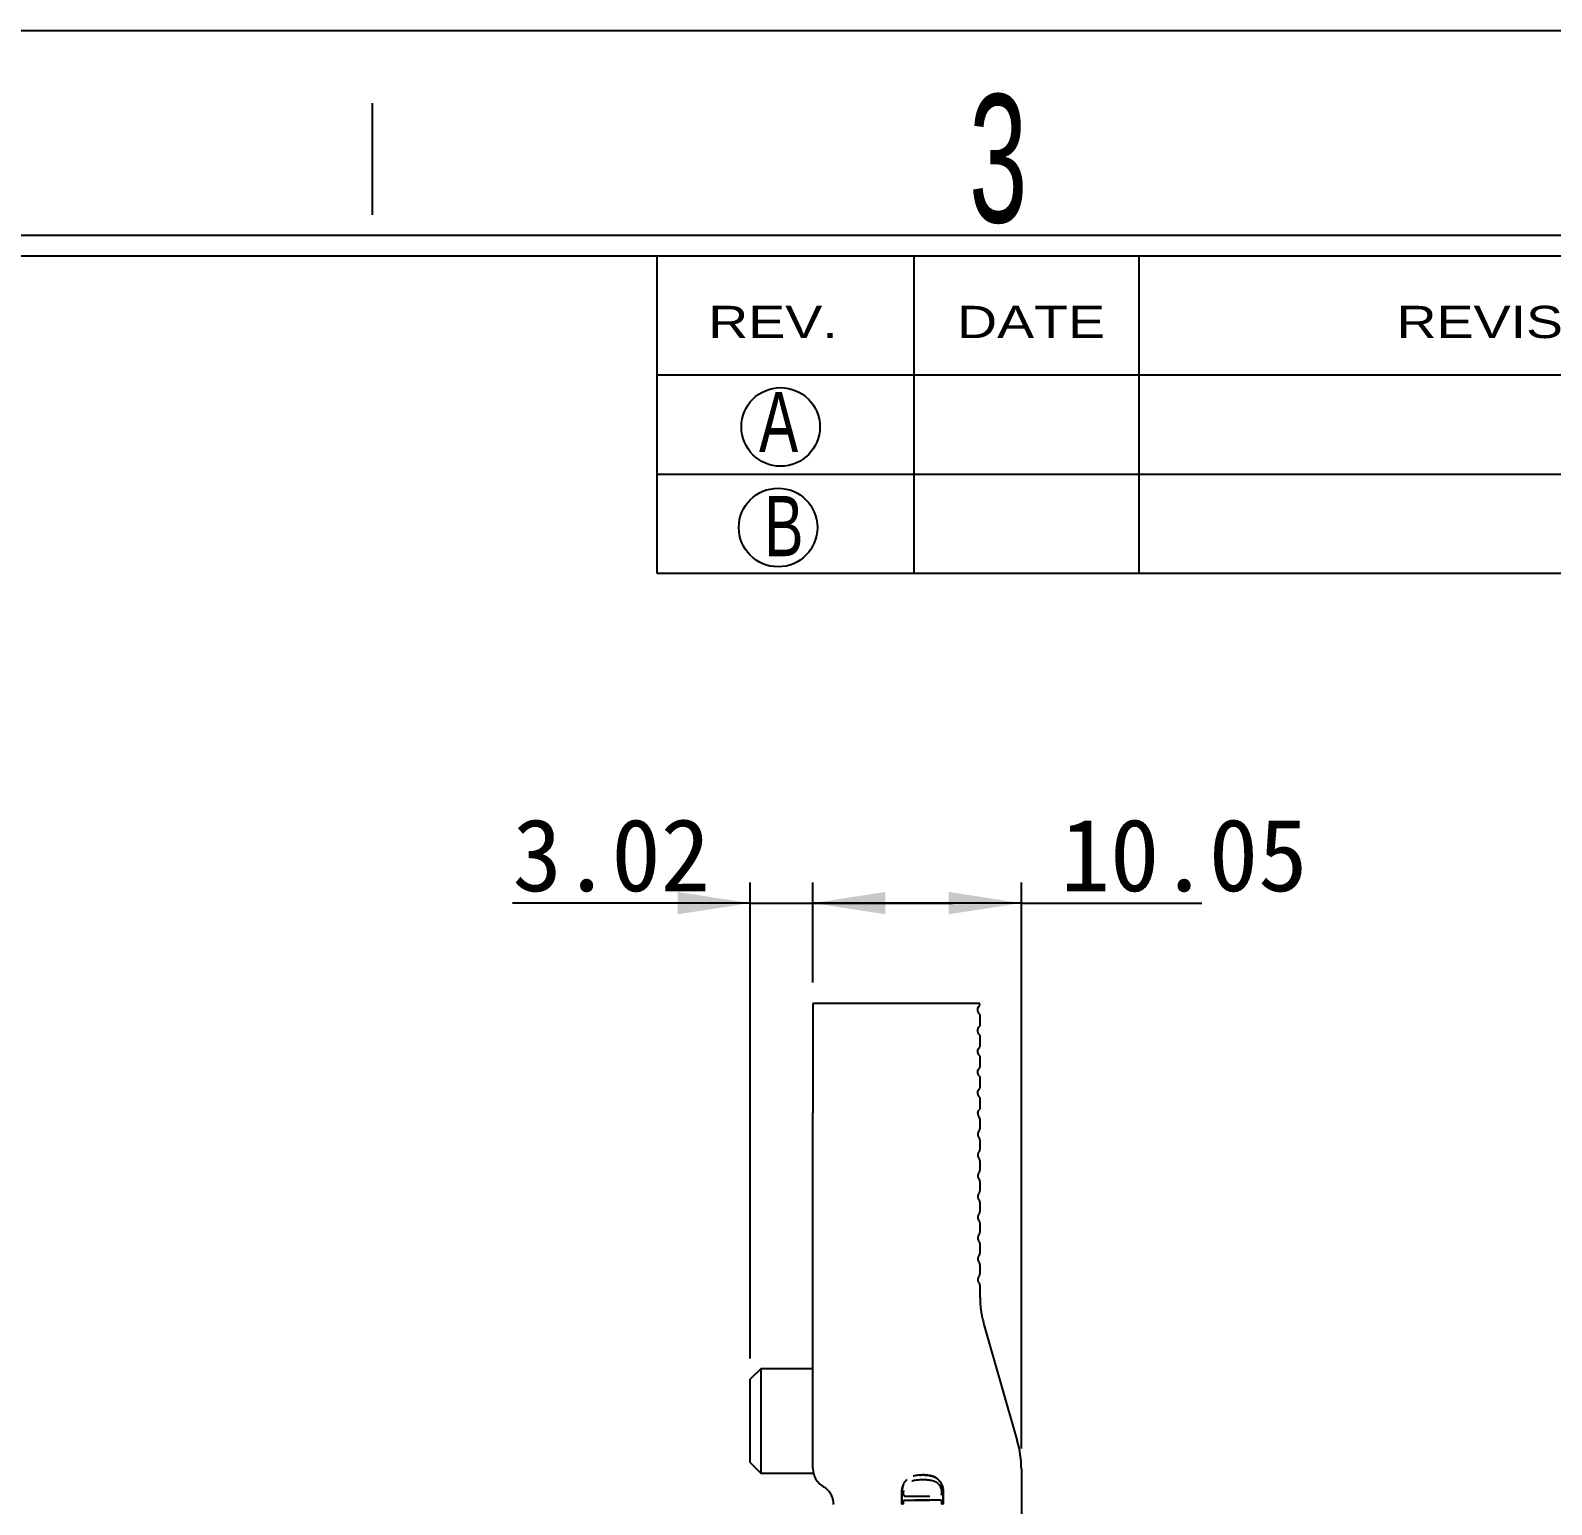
# Model space of a CAD drawing. Extents: x 2 to 295, y 1 to 209.
# Drawn here: x 148.5 to 221.8, y 137.6 to 208.7 of the extents above; entities that cross this region are included whole.
import ezdxf

# ---------------------------------------------------------------- set-up
doc = ezdxf.new("R2010")
doc.units = 0
doc.linetypes.add('SLD-实线', pattern=[0])
doc.linetypes.add('SLD-虚线', pattern=[1.905, 1.27, -0.635])
doc.layers.get('0').update_dxf_attribs({"linetype": 'CONTINUOUS'})
doc.layers.add('DIM', color=5, linetype='SLD-实线')
doc.layers.add('SLD-0', color=179, linetype='SLD-实线')
doc.styles.add('SLDTEXTSTYLE11', font='', dxfattribs={"width": 0.67})
doc.styles.add('SLDTEXTSTYLE12', font='')
doc.styles.add('SLDTEXTSTYLE2', font='GOTHIC.TTF', dxfattribs={"width": 0.7304})
doc.styles.add('SLDTEXTSTYLE3', font='GOTHIC.TTF', dxfattribs={"width": 0.61171})
doc.styles.add('SLDTEXTSTYLE6', font='arial.ttf', dxfattribs={"width": 1.2324})
doc.styles.get('SLDTEXTSTYLE11').set_extended_font_data('宋体')
doc.styles.get('SLDTEXTSTYLE12').set_extended_font_data('宋体')
doc.dimstyles.new('SLDDIMSTYLE2', dxfattribs={"dimtxt": 3.5, "dimasz": 3.5, "dimexe": 0, "dimexo": 0.0625, "dimgap": 0.875, "dimtad": 2, "dimrnd": 1e-09, "dimzin": 12, "dimdsep": 46, "dimtxsty": 'SLDTEXTSTYLE11', "dimsah": 1, "dimcen": 0.09, "dimadec": 0, "dimazin": 0, "dimtfac": 1, "dimtmove": 0, "dimatfit": 0, "dimfxl": 0, "dimtolj": 1, "dimtzin": 12, "dimarcsym": 0})
doc.dimstyles.new('SLDDIMSTYLE4', dxfattribs={"dimtxt": 3.5, "dimasz": 3.5, "dimexe": 0, "dimexo": 0.0625, "dimgap": 0.875, "dimtad": 2, "dimrnd": 1e-09, "dimzin": 12, "dimdsep": 46, "dimtxsty": 'SLDTEXTSTYLE11', "dimsah": 1, "dimcen": 0.09, "dimadec": 0, "dimazin": 0, "dimtfac": 1, "dimtofl": 0, "dimtmove": 0, "dimatfit": 3, "dimfxl": 0, "dimtolj": 1, "dimtzin": 12, "dimarcsym": 0})

# ---------------------------------------------------------------- blocks, each defined once
blk = doc.blocks.new('_D_9')
at = {"layer": 'DIM'}
for p, q in [((186.174, 162.78), (186.174, 167.613)), ((196.224, 140.325), (196.224, 167.613)), ((196.224, 166.613), (186.174, 166.613)), ((196.224, 166.613), (204.922, 166.613))]:
    blk.add_line(p, q, dxfattribs=at)
for points in [[(186.174, 166.613), (189.674, 166.075), (189.674, 167.151)], [(196.224, 166.613), (192.724, 167.151), (192.724, 166.075)]]:
    blk.add_solid(points, dxfattribs=at)
at = {"layer": 'DIM', "insert": (198.116, 170.686), "char_height": 3.5, "attachment_point": 1, "style": 'SLDTEXTSTYLE12'}
blk.add_mtext('10.05', dxfattribs=at)
blk = doc.blocks.new('_D_10')
at = {"layer": 'DIM'}
for p, q in [((183.159, 144.665), (183.159, 167.613)), ((186.174, 162.78), (186.174, 167.613)), ((183.159, 166.613), (171.699, 166.613)), ((183.159, 166.613), (186.174, 166.613)), ((186.174, 166.613), (192.904, 166.613))]:
    blk.add_line(p, q, dxfattribs=at)
for points in [[(183.159, 166.613), (179.659, 167.151), (179.659, 166.075)], [(186.174, 166.613), (189.674, 166.075), (189.674, 167.151)]]:
    blk.add_solid(points, dxfattribs=at)
at = {"layer": 'DIM', "insert": (171.699, 170.686), "char_height": 3.5, "attachment_point": 1, "style": 'SLDTEXTSTYLE12'}
blk.add_mtext('3.02', dxfattribs=at)

msp = doc.modelspace()

# ---------------------------------------------------------------- linework, layer by layer
at = {"color": 7, "linetype": 'SLD-实线'}
for p, q in [((194.23, 161.78), (186.174, 161.78)), ((186.174, 139.364), (186.174, 156.504)), ((194.23, 156.2), (194.23, 155.738)), ((194.23, 155.2), (194.23, 154.738)), ((194.23, 154.2), (194.23, 153.738)), ((194.23, 153.2), (194.23, 152.738)), ((194.23, 152.2), (194.23, 151.738)), ((194.23, 151.2), (194.23, 150.738)), ((194.23, 150.2), (194.23, 149.738)), ((194.23, 149.2), (194.23, 148.738)), ((194.23, 148.2), (194.23, 147.684)), ((194.423, 146.306), (196.03, 140.703)), ((183.661, 144.168), (183.159, 143.665)), ((186.174, 144.168), (183.661, 144.168)), ((183.155, 139.649), (183.661, 139.143)), ((196.224, 139.325), (196.224, 110.546)), ((183.661, 139.143), (186.207, 139.143))]:
    msp.add_line(p, q, dxfattribs=at)
at = {"color": 7, "linetype": 'SLD-虚线'}
for p, q in [((190.532, 137.637), (190.462, 137.637)), ((192.462, 137.649), (192.391, 137.649))]:
    msp.add_line(p, q, dxfattribs=at)
at = {"color": 7, "linetype": 'SLD-实线', "flags": 128}
for points in [[(186.174, 161.78), (186.174, 161.741), (186.174, 161.627), (186.174, 161.437), (186.174, 161.176), (186.174, 160.846), (186.174, 160.453), (186.174, 160.002), (186.174, 159.501), (186.174, 158.956), (186.174, 158.375), (186.174, 157.766), (186.174, 157.14), (186.174, 156.504)], [(194.23, 161.696), (194.23, 161.733), (194.23, 161.759), (194.23, 161.775), (194.23, 161.78)], [(183.661, 144.168), (183.661, 144.165), (183.661, 144.111), (183.661, 143.986), (183.661, 143.795), (183.661, 143.541), (183.661, 143.233), (183.661, 142.88), (183.661, 142.492), (183.661, 142.08), (183.661, 141.655)], [(183.661, 141.655), (183.661, 141.23), (183.661, 140.818), (183.661, 140.43), (183.661, 140.077), (183.661, 139.769), (183.661, 139.516), (183.661, 139.324), (183.661, 139.199), (183.661, 139.145), (183.661, 139.143)]]:
    msp.add_lwpolyline(points, dxfattribs=at)
at = {"color": 7, "linetype": 'SLD-实线'}
for points, knots in [([(194.204, 161.267), (194.195, 161.278), (194.177, 161.3), (194.157, 161.334), (194.142, 161.37), (194.129, 161.415), (194.123, 161.469), (194.131, 161.543), (194.162, 161.626), (194.206, 161.672), (194.23, 161.696)], [0, 0, 0, 0, 0.054955, 0.114851, 0.180049, 0.250829, 0.37041, 0.500665, 0.736375, 1, 1, 1, 1]), ([(194.204, 160.267), (194.194, 160.279), (194.173, 160.304), (194.151, 160.344), (194.136, 160.386), (194.127, 160.43), (194.124, 160.485), (194.133, 160.547), (194.158, 160.613), (194.188, 160.652), (194.204, 160.671)], [0, 0, 0, 0, 0.093701, 0.189107, 0.287742, 0.390988, 0.500052, 0.673326, 0.83843, 1, 1, 1, 1]), ([(194.204, 161.267), (194.21, 161.26), (194.226, 161.239), (194.228, 161.215), (194.23, 161.2)], [0, 0, 0, 0, 0.368385, 1, 1, 1, 1]), ([(194.23, 160.738), (194.229, 160.724), (194.226, 160.701), (194.21, 160.68), (194.204, 160.671)], [0, 0, 0, 0, 0.5869682, 1, 1, 1, 1]), ([(194.23, 161.2), (194.23, 161.166), (194.23, 161.098), (194.23, 160.986), (194.23, 160.867), (194.23, 160.781), (194.23, 160.738)], [0, 0, 0, 0, 0.250216, 0.5, 0.749784, 1, 1, 1, 1]), ([(194.204, 160.267), (194.21, 160.259), (194.226, 160.239), (194.228, 160.215), (194.23, 160.2)], [0, 0, 0, 0, 0.39239, 1, 1, 1, 1]), ([(194.23, 160.2), (194.23, 160.151), (194.23, 160.052), (194.23, 159.898), (194.23, 159.792), (194.23, 159.738)], [0, 0, 0, 0, 0.333417, 0.666583, 1, 1, 1, 1]), ([(194.204, 159.267), (194.192, 159.282), (194.167, 159.312), (194.143, 159.362), (194.128, 159.416), (194.123, 159.489), (194.137, 159.581), (194.182, 159.641), (194.204, 159.671)], [0, 0, 0, 0, 0.1222, 0.243868, 0.368736, 0.500262, 0.754062, 1, 1, 1, 1]), ([(194.23, 159.738), (194.228, 159.724), (194.226, 159.7), (194.21, 159.68), (194.204, 159.671)], [0, 0, 0, 0, 0.579762, 1, 1, 1, 1]), ([(194.204, 159.267), (194.21, 159.259), (194.225, 159.239), (194.228, 159.215), (194.23, 159.2)], [0, 0, 0, 0, 0.399468, 1, 1, 1, 1]), ([(194.204, 158.267), (194.192, 158.282), (194.168, 158.311), (194.143, 158.361), (194.128, 158.415), (194.123, 158.488), (194.137, 158.581), (194.182, 158.641), (194.204, 158.671)], [0, 0, 0, 0, 0.1251859, 0.2475623, 0.3713463, 0.5006174, 0.7518585, 1, 1, 1, 1]), ([(194.23, 158.738), (194.229, 158.729), (194.227, 158.711), (194.217, 158.688), (194.208, 158.676), (194.204, 158.671)], [0, 0, 0, 0, 0.397744, 0.730976, 1, 1, 1, 1]), ([(194.204, 157.267), (194.192, 157.282), (194.168, 157.311), (194.143, 157.36), (194.129, 157.414), (194.123, 157.487), (194.137, 157.582), (194.182, 157.641), (194.204, 157.671)], [0, 0, 0, 0, 0.12699, 0.24983, 0.3729715, 0.5008349, 0.7508104, 1, 1, 1, 1]), ([(194.128, 156.504), (194.127, 156.489), (194.125, 156.461), (194.129, 156.419), (194.141, 156.37), (194.163, 156.317), (194.19, 156.284), (194.204, 156.267)], [0, 0, 0, 0, 0.166653, 0.332263, 0.500227, 0.749381, 1, 1, 1, 1]), ([(194.128, 156.504), (194.13, 156.519), (194.135, 156.55), (194.151, 156.594), (194.174, 156.635), (194.194, 156.659), (194.204, 156.671)], [0, 0, 0, 0, 0.253093, 0.499948, 0.74683, 1, 1, 1, 1]), ([(194.204, 155.671), (194.192, 155.656), (194.168, 155.628), (194.144, 155.578), (194.129, 155.525), (194.124, 155.469), (194.129, 155.412), (194.145, 155.358), (194.17, 155.309), (194.192, 155.281), (194.204, 155.267)], [0, 0, 0, 0, 0.126681, 0.249331, 0.372382, 0.500223, 0.628062, 0.758878, 0.878717, 1, 1, 1, 1]), ([(194.204, 154.671), (194.192, 154.656), (194.168, 154.628), (194.144, 154.578), (194.129, 154.525), (194.124, 154.469), (194.129, 154.412), (194.145, 154.358), (194.17, 154.309), (194.192, 154.281), (194.204, 154.267)], [0, 0, 0, 0, 0.126681, 0.2493311, 0.3723819, 0.5002234, 0.6280625, 0.7588775, 0.8787175, 1, 1, 1, 1]), ([(194.204, 153.671), (194.192, 153.656), (194.168, 153.628), (194.144, 153.578), (194.129, 153.525), (194.124, 153.469), (194.129, 153.412), (194.145, 153.358), (194.17, 153.309), (194.192, 153.281), (194.204, 153.267)], [0, 0, 0, 0, 0.126681, 0.249331, 0.372382, 0.500223, 0.628062, 0.758878, 0.878717, 1, 1, 1, 1]), ([(194.204, 152.671), (194.192, 152.656), (194.168, 152.628), (194.144, 152.578), (194.129, 152.525), (194.124, 152.469), (194.129, 152.412), (194.145, 152.358), (194.17, 152.309), (194.192, 152.281), (194.204, 152.267)], [0, 0, 0, 0, 0.126681, 0.2493311, 0.3723819, 0.5002234, 0.6280625, 0.7588775, 0.8787175, 1, 1, 1, 1]), ([(194.204, 151.671), (194.192, 151.656), (194.168, 151.628), (194.144, 151.578), (194.129, 151.525), (194.124, 151.469), (194.129, 151.412), (194.145, 151.358), (194.17, 151.309), (194.192, 151.281), (194.204, 151.267)], [0, 0, 0, 0, 0.126681, 0.249331, 0.372382, 0.500223, 0.628062, 0.758878, 0.878717, 1, 1, 1, 1]), ([(194.204, 150.671), (194.192, 150.656), (194.168, 150.628), (194.144, 150.578), (194.129, 150.525), (194.124, 150.469), (194.129, 150.412), (194.145, 150.358), (194.17, 150.309), (194.192, 150.281), (194.204, 150.267)], [0, 0, 0, 0, 0.126681, 0.249331, 0.372382, 0.500223, 0.628062, 0.758878, 0.878717, 1, 1, 1, 1]), ([(194.204, 149.671), (194.192, 149.656), (194.168, 149.628), (194.144, 149.578), (194.129, 149.525), (194.124, 149.469), (194.129, 149.412), (194.145, 149.358), (194.17, 149.309), (194.192, 149.281), (194.204, 149.267)], [0, 0, 0, 0, 0.126681, 0.249331, 0.372382, 0.500223, 0.628062, 0.758878, 0.878717, 1, 1, 1, 1]), ([(194.204, 148.671), (194.192, 148.656), (194.168, 148.628), (194.144, 148.578), (194.129, 148.525), (194.124, 148.469), (194.129, 148.412), (194.145, 148.358), (194.17, 148.309), (194.192, 148.281), (194.204, 148.267)], [0, 0, 0, 0, 0.126681, 0.249331, 0.372382, 0.500223, 0.628062, 0.758878, 0.878717, 1, 1, 1, 1]), ([(194.23, 147.684), (194.231, 147.606), (194.233, 147.451), (194.25, 147.219), (194.276, 146.988), (194.314, 146.759), (194.362, 146.531), (194.403, 146.381), (194.423, 146.306)], [0, 0, 0, 0, 0.167272, 0.333818, 0.5, 0.666182, 0.832728, 1, 1, 1, 1]), ([(183.159, 139.645), (183.159, 139.645), (183.159, 139.697), (183.159, 139.899), (183.159, 140.048), (183.159, 140.42), (183.159, 140.643), (183.159, 141.129), (183.159, 141.392), (183.159, 141.918), (183.159, 142.181), (183.159, 142.667), (183.159, 142.89), (183.159, 143.262), (183.159, 143.411), (183.159, 143.613), (183.159, 143.665), (183.159, 143.665)], [0, 0, 0, 0, 0.125, 0.125, 0.25, 0.25, 0.375, 0.375, 0.5, 0.5, 0.625, 0.625, 0.75, 0.75, 0.875, 0.875, 1, 1, 1, 1]), ([(186.174, 139.364), (186.174, 139.189), (186.221, 139.014), (186.396, 138.71), (186.524, 138.582), (186.676, 138.494)], [0, 0, 0, 0, 0.5, 0.5, 1, 1, 1, 1]), ([(187.179, 137.624), (187.178, 137.659), (187.176, 137.73), (187.159, 137.834), (187.132, 137.935), (187.094, 138.033), (187.035, 138.148), (186.948, 138.273), (186.824, 138.399), (186.726, 138.462), (186.676, 138.494)], [0, 0, 0, 0, 0.101079, 0.20052, 0.299436, 0.398956, 0.500193, 0.667557, 0.832416, 1, 1, 1, 1])]:
    msp.add_open_spline(points, degree=3, knots=knots, dxfattribs=at)
for points in [[(194.23, 159.2), (194.23, 159.125), (194.23, 158.974), (194.23, 158.817), (194.23, 158.738)], [(194.204, 158.267), (194.22, 158.249), (194.23, 158.225), (194.23, 158.2)], [(194.23, 157.738), (194.23, 157.714), (194.22, 157.689), (194.204, 157.671)], [(194.23, 158.2), (194.23, 158.124), (194.23, 157.971), (194.23, 157.816), (194.23, 157.738)], [(194.204, 157.267), (194.22, 157.249), (194.23, 157.225), (194.23, 157.2)], [(194.23, 157.2), (194.23, 157.123), (194.23, 156.97), (194.23, 156.815), (194.23, 156.738)], [(194.23, 156.738), (194.23, 156.714), (194.22, 156.689), (194.204, 156.671)], [(194.23, 156.2), (194.23, 156.225), (194.22, 156.249), (194.204, 156.267)], [(194.204, 155.671), (194.22, 155.689), (194.23, 155.714), (194.23, 155.738)], [(194.23, 155.2), (194.23, 155.225), (194.22, 155.249), (194.204, 155.267)], [(194.204, 154.671), (194.22, 154.689), (194.23, 154.714), (194.23, 154.738)], [(194.23, 154.2), (194.23, 154.225), (194.22, 154.249), (194.204, 154.267)], [(194.204, 153.671), (194.22, 153.689), (194.23, 153.714), (194.23, 153.738)], [(194.23, 153.2), (194.23, 153.225), (194.22, 153.249), (194.204, 153.267)], [(194.204, 152.671), (194.22, 152.689), (194.23, 152.714), (194.23, 152.738)], [(194.23, 152.2), (194.23, 152.225), (194.22, 152.249), (194.204, 152.267)], [(194.204, 151.671), (194.22, 151.689), (194.23, 151.714), (194.23, 151.738)], [(194.23, 151.2), (194.23, 151.225), (194.22, 151.249), (194.204, 151.267)], [(194.204, 150.671), (194.22, 150.689), (194.23, 150.714), (194.23, 150.738)], [(194.23, 150.2), (194.23, 150.225), (194.22, 150.249), (194.204, 150.267)], [(194.204, 149.671), (194.22, 149.689), (194.23, 149.714), (194.23, 149.738)], [(194.23, 149.2), (194.23, 149.225), (194.22, 149.249), (194.204, 149.267)], [(194.204, 148.671), (194.22, 148.689), (194.23, 148.714), (194.23, 148.738)], [(194.23, 148.2), (194.23, 148.225), (194.22, 148.249), (194.204, 148.267)], [(196.224, 139.325), (196.224, 139.791), (196.158, 140.256), (196.03, 140.703)]]:
    msp.add_open_spline(points, degree=3, dxfattribs=at)
at = {"color": 7, "linetype": 'SLD-虚线'}
for points, knots in [([(192.227, 138.821), (192.077, 138.968), (191.846, 139.045), (191.458, 139.051), (191.38, 139.049), (191.238, 139.036), (191.039, 139.007), (190.881, 138.945), (190.622, 138.777), (190.519, 138.609), (190.47, 138.332), (190.464, 138.273), (190.46, 138.148), (190.462, 138.084), (190.462, 137.892), (190.462, 137.765), (190.462, 137.637)], [0, 0, 0, 0, 0.25, 0.25, 0.3125, 0.3125, 0.375, 0.5, 0.5, 0.75, 0.75, 0.8125, 0.8125, 0.875, 0.875, 1, 1, 1, 1]), ([(190.462, 137.637), (190.462, 137.701), (190.462, 137.829), (190.461, 138), (190.462, 138.128), (190.462, 138.251), (190.479, 138.433), (190.564, 138.688), (190.796, 138.918), (191.137, 139.037), (191.453, 139.057), (191.707, 139.043), (191.866, 139.015), (192.006, 138.969), (192.129, 138.907), (192.195, 138.849), (192.227, 138.821)], [0, 0, 0, 0, 0.0666899, 0.1333799, 0.1797201, 0.1999048, 0.2617862, 0.3709561, 0.4730443, 0.591442, 0.7401171, 0.8018095, 0.8575947, 0.9083756, 0.9553444, 1, 1, 1, 1]), ([(192.187, 138.654), (192.169, 138.667), (192.131, 138.694), (192.065, 138.726), (191.991, 138.753), (191.908, 138.775), (191.815, 138.793), (191.713, 138.805), (191.573, 138.815), (191.4, 138.816), (191.162, 138.801), (190.948, 138.762), (190.775, 138.678), (190.671, 138.578), (190.598, 138.47), (190.554, 138.355), (190.536, 138.264), (190.53, 138.184), (190.533, 138.119), (190.549, 138.085), (190.555, 138.071)], [0, 0, 0, 0, 0.031204, 0.064956, 0.101732, 0.141903, 0.185751, 0.233496, 0.285306, 0.38271, 0.47446, 0.619313, 0.684026, 0.740226, 0.819075, 0.864444, 0.911124, 0.948291, 0.977474, 1, 1, 1, 1]), ([(192.187, 138.654), (192.169, 138.667), (192.131, 138.694), (192.065, 138.726), (191.991, 138.753), (191.908, 138.775), (191.815, 138.793), (191.713, 138.805), (191.573, 138.815), (191.4, 138.816), (191.162, 138.801), (190.948, 138.762), (190.775, 138.678), (190.671, 138.578), (190.598, 138.47), (190.554, 138.355), (190.536, 138.264), (190.53, 138.184), (190.533, 138.119), (190.549, 138.085), (190.555, 138.071)], [0, 0, 0, 0, 0.031204, 0.064956, 0.101732, 0.141903, 0.185751, 0.233496, 0.285306, 0.38271, 0.47446, 0.619313, 0.684026, 0.740226, 0.819075, 0.864444, 0.911124, 0.948291, 0.977474, 1, 1, 1, 1]), ([(192.187, 138.654), (192.276, 138.583), (192.366, 138.452), (192.39, 138.28), (192.392, 138.188), (192.39, 138.159), (192.382, 138.112), (192.376, 138.093), (192.368, 138.077)], [0, 0, 0, 0, 0.5, 0.75, 0.75, 0.875, 0.875, 1, 1, 1, 1]), ([(192.368, 138.077), (192.372, 138.086), (192.38, 138.104), (192.387, 138.137), (192.391, 138.176), (192.392, 138.233), (192.387, 138.306), (192.364, 138.415), (192.307, 138.543), (192.227, 138.616), (192.187, 138.654)], [0, 0, 0, 0, 0.044096, 0.095894, 0.156382, 0.22618, 0.36369, 0.49646, 0.74539, 1, 1, 1, 1]), ([(192.462, 137.649), (192.462, 137.76), (192.462, 137.926), (192.462, 138.092), (192.462, 138.202), (192.462, 138.258), (192.439, 138.519), (192.362, 138.689), (192.227, 138.821)], [0, 0, 0, 0, 0.25, 0.375, 0.375, 0.5, 0.5, 1, 1, 1, 1]), ([(192.227, 138.821), (192.246, 138.802), (192.283, 138.763), (192.33, 138.699), (192.37, 138.631), (192.403, 138.557), (192.429, 138.479), (192.447, 138.396), (192.46, 138.299), (192.462, 138.198), (192.461, 138.073), (192.462, 137.893), (192.462, 137.744), (192.462, 137.649)], [0, 0, 0, 0, 0.064804, 0.128902, 0.19304, 0.25796, 0.32438, 0.392969, 0.464337, 0.562412, 0.637696, 0.769443, 1, 1, 1, 1]), ([(190.555, 138.071), (190.56, 138.064), (190.571, 138.05), (190.592, 138.038), (190.618, 138.034), (190.656, 138.033), (190.706, 138.034), (190.822, 138.033), (191.074, 138.034), (191.462, 138.034), (191.849, 138.033), (192.101, 138.034), (192.217, 138.033), (192.265, 138.034), (192.303, 138.032), (192.33, 138.038), (192.353, 138.053), (192.363, 138.069), (192.368, 138.077)], [0, 0, 0, 0, 0.013783, 0.027196, 0.038709, 0.057157, 0.088708, 0.120259, 0.246463, 0.49887, 0.751277, 0.877481, 0.909031, 0.940582, 0.956297, 0.970695, 0.984603, 1, 1, 1, 1]), ([(190.555, 138.071), (190.56, 138.064), (190.571, 138.05), (190.592, 138.038), (190.618, 138.034), (190.656, 138.033), (190.706, 138.034), (190.822, 138.033), (191.074, 138.034), (191.462, 138.034), (191.849, 138.033), (192.101, 138.034), (192.217, 138.033), (192.265, 138.034), (192.303, 138.032), (192.33, 138.038), (192.353, 138.053), (192.363, 138.069), (192.368, 138.077)], [0, 0, 0, 0, 0.0137831, 0.0271959, 0.0387085, 0.0571573, 0.0887082, 0.1202591, 0.2464627, 0.4988698, 0.751277, 0.8774805, 0.9090314, 0.9405823, 0.9562965, 0.9706948, 0.9846032, 1, 1, 1, 1]), ([(190.532, 137.637), (190.532, 137.672), (190.53, 137.71), (190.534, 137.773), (190.542, 137.797), (190.555, 137.81)], [0, 0, 0, 0, 0.5, 0.5, 1, 1, 1, 1]), ([(190.555, 137.81), (190.551, 137.805), (190.542, 137.793), (190.535, 137.769), (190.532, 137.741), (190.532, 137.697), (190.532, 137.662), (190.532, 137.637)], [0, 0, 0, 0, 0.114821, 0.250586, 0.41437, 0.58369, 1, 1, 1, 1]), ([(190.555, 137.81), (190.565, 137.821), (190.578, 137.828), (190.609, 137.836), (190.629, 137.835), (190.687, 137.835), (190.803, 137.835), (191.074, 137.835), (191.462, 137.835), (191.849, 137.835), (192.12, 137.835), (192.236, 137.835), (192.295, 137.835), (192.314, 137.836), (192.346, 137.828), (192.358, 137.821), (192.368, 137.81)], [0, 0, 0, 0, 0.03125, 0.03125, 0.0625, 0.0625, 0.125, 0.25, 0.5, 0.75, 0.875, 0.9375, 0.9375, 0.96875, 0.96875, 1, 1, 1, 1]), ([(192.368, 137.81), (192.363, 137.815), (192.352, 137.825), (192.331, 137.833), (192.305, 137.835), (192.267, 137.835), (192.217, 137.835), (192.14, 137.835), (192.043, 137.835), (191.81, 137.835), (191.462, 137.835), (191.074, 137.835), (190.822, 137.835), (190.706, 137.835), (190.656, 137.835), (190.618, 137.835), (190.593, 137.833), (190.572, 137.825), (190.561, 137.815), (190.555, 137.81)], [0, 0, 0, 0, 0.0115181, 0.024118, 0.0355638, 0.0542199, 0.086061, 0.117902, 0.1815842, 0.2452664, 0.499995, 0.7547237, 0.882088, 0.9139291, 0.9457702, 0.9642537, 0.9758707, 0.9883603, 1, 1, 1, 1]), ([(192.368, 137.81), (192.381, 137.797), (192.388, 137.776), (192.393, 137.718), (192.391, 137.682), (192.391, 137.649)], [0, 0, 0, 0, 0.5, 0.5, 1, 1, 1, 1]), ([(192.391, 137.649), (192.391, 137.672), (192.391, 137.705), (192.391, 137.75), (192.386, 137.783), (192.374, 137.802), (192.368, 137.81)], [0, 0, 0, 0, 0.40783, 0.588635, 0.819382, 1, 1, 1, 1])]:
    msp.add_open_spline(points, degree=3, knots=knots, dxfattribs=at)
at = {"layer": 'SLD-0'}
for p, q in [((1.812, 208.674), (295.107, 208.674)), ((12.675, 197.811), (289.181, 197.811))]:
    msp.add_line(p, q, dxfattribs=at)
at = {"layer": 'SLD-0', "color": 6, "linetype": 'SLD-实线'}
for p, q in [((164.952, 199.786), (164.952, 205.169)), ((11.687, 198.799), (290.169, 198.799))]:
    msp.add_line(p, q, dxfattribs=at)
at = {"layer": 'SLD-0', "color": 179, "linetype": 'SLD-实线'}
for p, q in [((178.659, 197.811), (178.659, 182.514)), ((191.05, 197.811), (191.05, 182.514)), ((201.886, 197.811), (201.886, 182.514)), ((178.659, 192.074), (289.181, 192.074)), ((178.659, 187.294), (289.181, 187.294)), ((178.659, 182.514), (289.181, 182.514))]:
    msp.add_line(p, q, dxfattribs=at)
at = {"layer": 'SLD-0'}
for centre in [(184.622, 189.564), (184.499, 184.715)]:
    msp.add_circle(centre, 1.894, dxfattribs=at)

# ---------------------------------------------------------------- texts
at = {"layer": 'SLD-0', "attachment_point": 1}
for s, insert, char_height, style in [('3', (193.707, 205.593), 6.172, 'SLDTEXTSTYLE3'), ('A', (183.578, 191.252), 2.903, 'SLDTEXTSTYLE2'), ('B', (183.832, 186.237), 2.903, 'SLDTEXTSTYLE2')]:
    msp.add_mtext(s, dxfattribs=dict(at, insert=insert, char_height=char_height, style=style))
at = {"layer": 'SLD-0', "color": 179, "attachment_point": 1, "style": 'SLDTEXTSTYLE6'}
for s, insert, char_height in [('REV.', (181.129, 195.4), 1.5536), ('DATE', (193.126, 195.4), 1.5536), ('REVISION ORIGINOR', (214.308, 195.4), 1.55363)]:
    msp.add_mtext(s, dxfattribs=dict(at, insert=insert, char_height=char_height))

# ---------------------------------------------------------------- dimensions: what is measured, and where the dimension line sits
at = {"layer": 'DIM'}
for base, p1, p2, dimstyle, picture, middle in [((186.173727684, 166.613008463), (183.158727683, 143.665067876), (186.173727684, 161.779885373), 'SLDDIMSTYLE2', '_D_10', (174.421540621, 166.613008463)), ((186.174, 166.613), (196.224, 139.325), (186.174, 161.78), 'SLDDIMSTYLE4', '_D_9', (201.519, 166.613))]:
    dim = msp.add_linear_dim(base=base, p1=p1, p2=p2, dimstyle=dimstyle, dxfattribs=at)
    dim.commit()
    dim.dimension.update_dxf_attribs({"geometry": picture, "text_midpoint": middle, "dimtype": 160})

doc.saveas('drawing.dxf')
